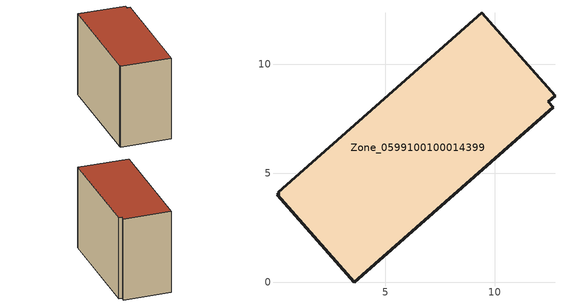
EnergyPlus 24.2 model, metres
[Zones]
Zone_0599100100014399
 floor ground (C_G): 12.46,8.28 12.68,8.02 3.57,0 0.04,4.01 0.13,4.09 0.09,4.13 9.42,12.35 12.77,8.56 z3.93
 wall outside (C_F): 9.42,12.35 0.09,4.13 0.13,4.09 0.04,4.01 3.57,0 12.68,8.02 12.46,8.28 12.77,8.56 9.42,12.35 z3.93:12.93
 roof outside (C_R): 12.68,8.02 12.46,8.28 12.77,8.56 9.42,12.35 0.09,4.13 0.13,4.09 0.04,4.01 3.57,0 z12.93
[BUILDING]
Pand.0599100100014399: North Axis=0; Terrain=City; Loads Convergence Tolerance Value=0.04; Temperature Convergence Tolerance Value=0.4; Solar Distribution=FullExterior; Maximum Number of Warmup Days=25; Minimum Number of Warmup Days=1
[Site:Location]
Rotterdam.The.Hague.AP_ZH_NLD Design_Conditions: Latitude=51.96; Longitude=4.45; Time Zone=1; Elevation=-4.5
[SITE:GROUNDTEMPERATURE:BUILDINGSURFACE]
18, 18, 18, 18, 18, 18, 18, 18, 18, 18, 18, 18
[MATERIAL] Thermal Absorptance=0.9; Solar Absorptance=0.7; Visible Absorptance=0.7
Name | Roughness | Thickness | Conductivity | Density | Specific Heat
G.TI.2015-2018 | MediumSmooth | 0.15 | 0.0428571 | 540 | 1210
F.TI.2015-2018 | Rough | 0.3 | 0.0666667 | 1920 | 840
R.TI.2015-2018 | MediumRough | 0.2 | 0.0333333 | 1500 | 1000
[CONSTRUCTION]
C_G: G.TI.2015-2018
C_F: F.TI.2015-2018
C_R: R.TI.2015-2018
[ZONE]
Zone_0599100100014399: Type=1; Multiplier=1; Ceiling Height=Autocalculate; Volume=Autocalculate; Floor Area=autocalculate; Part of Total Floor Area=Yes
[ZONEINFILTRATION:DESIGNFLOWRATE]
Infil_Zone_0599100100014399: Zone or ZoneList or Space or SpaceList=Zone_0599100100014399; Schedule=AlwaysOn; Design Flow Rate Calculation Method=Flow/Area; Flow Rate per Floor Area=0.0015; Constant Term Coefficient=1; Temperature Term Coefficient=0; Velocity Term Coefficient=0; Velocity Squared Term Coefficient=0
[HVACTEMPLATE:ZONE:IDEALLOADSAIRSYSTEM]
Zone_0599100100014399: Maximum Heating Supply Air Temperature=50; Minimum Cooling Supply Air Temperature=13; Maximum Heating Supply Air Humidity Ratio=0.0156; Minimum Cooling Supply Air Humidity Ratio=0.0077; Heating Limit=NoLimit; Cooling Limit=NoLimit; Dehumidification Control Type=ConstantSensibleHeatRatio; Cooling Sensible Heat Ratio=0.7; Dehumidification Setpoint=60; Humidification Control Type=None; Humidification Setpoint=30; Outdoor Air Method=None; Outdoor Air Flow Rate per Person=0.00944; Outdoor Air Flow Rate per Zone Floor Area=0; Outdoor Air Flow Rate per Zone=0; Demand Controlled Ventilation Type=None; Outdoor Air Economizer Type=NoEconomizer; Heat Recovery Type=None; Sensible Heat Recovery Effectiveness=0.7; Latent Heat Recovery Effectiveness=0.65
[ZONECONTROL:THERMOSTAT]
ThermostatControl_Zone_0599100100014399: Zone or ZoneList=Zone_0599100100014399; Control Type Schedule=DualSetpointControlType; Control 1=Thermostat_Zone_0599100100014399; Temperature Difference Between Cutout And Setpoint=0
[THERMOSTATSETPOINT:DUALSETPOINT]
Thermostat_Zone_0599100100014399: Heating Setpoint Temperature Schedule=HeatingSetpoint_Zone_0599100100014399; Cooling Setpoint Temperature Schedule=CoolingSetpoint_Zone_0599100100014399
[SCHEDULE:COMPACT]
HeatingSetpoint_Zone_0599100100014399: Through: 12/31, For: AllDays, Until: 24:00, 21
CoolingSetpoint_Zone_0599100100014399: Through: 12/31, For: AllDays, Until: 24:00, 24
DualSetpointControlType: Through: 12/31, For: AllDays, Until: 24:00, 4
AlwaysOn: Through: 12/31, For: AllDays, Until: 24:00, 1
